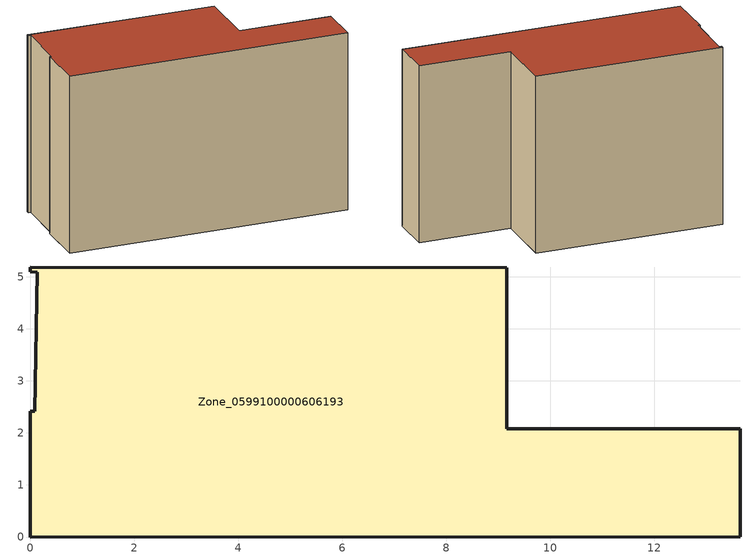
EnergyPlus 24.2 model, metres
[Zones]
Zone_0599100000606193
 floor ground (C_G): 13.65,2.08 13.65,0.01 0,0 0,2.42 0.09,2.42 0.14,5.09 0,5.09 0,5.19 9.16,5.18 9.16,2.08 z0
 wall outside (C_F): 13.65,0.01 13.65,2.08 9.16,2.08 9.16,5.18 0,5.19 0,5.09 0.14,5.09 0.09,2.42 0,2.42 0,0 13.65,0.01 z0:8.74
 roof outside (C_R): 0.14,5.09 0.09,2.42 0,2.42 0,0 13.65,0.01 13.65,2.08 9.16,2.08 9.16,5.18 0,5.19 0,5.09 z8.74
[BUILDING]
Pand.0599100000606193: North Axis=0; Terrain=City; Loads Convergence Tolerance Value=0.04; Temperature Convergence Tolerance Value=0.4; Solar Distribution=FullExterior; Maximum Number of Warmup Days=25; Minimum Number of Warmup Days=1
[Site:Location]
Rotterdam.The.Hague.AP_ZH_NLD Design_Conditions: Latitude=51.96; Longitude=4.45; Time Zone=1; Elevation=-4.5
[SITE:GROUNDTEMPERATURE:BUILDINGSURFACE]
18, 18, 18, 18, 18, 18, 18, 18, 18, 18, 18, 18
[MATERIAL] Thermal Absorptance=0.9; Solar Absorptance=0.7; Visible Absorptance=0.7
Name | Roughness | Thickness | Conductivity | Density | Specific Heat
G.TI.1975-1991 | MediumSmooth | 0.15 | 0.288461 | 540 | 1210
F.TI.1975-1991 | Rough | 0.3 | 0.230769 | 1920 | 840
R.TI.1975-1991 | MediumRough | 0.2 | 0.153846 | 1500 | 1000
[CONSTRUCTION]
C_G: G.TI.1975-1991
C_F: F.TI.1975-1991
C_R: R.TI.1975-1991
[ZONE]
Zone_0599100000606193: Type=1; Multiplier=1; Ceiling Height=Autocalculate; Volume=Autocalculate; Floor Area=autocalculate; Part of Total Floor Area=Yes
[ZONEINFILTRATION:DESIGNFLOWRATE]
Infil_Zone_0599100000606193: Zone or ZoneList or Space or SpaceList=Zone_0599100000606193; Schedule=AlwaysOn; Design Flow Rate Calculation Method=Flow/Area; Flow Rate per Floor Area=0.003; Constant Term Coefficient=1; Temperature Term Coefficient=0; Velocity Term Coefficient=0; Velocity Squared Term Coefficient=0
[HVACTEMPLATE:ZONE:IDEALLOADSAIRSYSTEM]
Zone_0599100000606193: Maximum Heating Supply Air Temperature=50; Minimum Cooling Supply Air Temperature=13; Maximum Heating Supply Air Humidity Ratio=0.0156; Minimum Cooling Supply Air Humidity Ratio=0.0077; Heating Limit=NoLimit; Cooling Limit=NoLimit; Dehumidification Control Type=ConstantSensibleHeatRatio; Cooling Sensible Heat Ratio=0.7; Dehumidification Setpoint=60; Humidification Control Type=None; Humidification Setpoint=30; Outdoor Air Method=None; Outdoor Air Flow Rate per Person=0.00944; Outdoor Air Flow Rate per Zone Floor Area=0; Outdoor Air Flow Rate per Zone=0; Demand Controlled Ventilation Type=None; Outdoor Air Economizer Type=NoEconomizer; Heat Recovery Type=None; Sensible Heat Recovery Effectiveness=0.7; Latent Heat Recovery Effectiveness=0.65
[ZONECONTROL:THERMOSTAT]
ThermostatControl_Zone_0599100000606193: Zone or ZoneList=Zone_0599100000606193; Control Type Schedule=DualSetpointControlType; Control 1=Thermostat_Zone_0599100000606193; Temperature Difference Between Cutout And Setpoint=0
[THERMOSTATSETPOINT:DUALSETPOINT]
Thermostat_Zone_0599100000606193: Heating Setpoint Temperature Schedule=HeatingSetpoint_Zone_0599100000606193; Cooling Setpoint Temperature Schedule=CoolingSetpoint_Zone_0599100000606193
[SCHEDULE:COMPACT]
HeatingSetpoint_Zone_0599100000606193: Through: 12/31, For: AllDays, Until: 24:00, 21
CoolingSetpoint_Zone_0599100000606193: Through: 12/31, For: AllDays, Until: 24:00, 24
DualSetpointControlType: Through: 12/31, For: AllDays, Until: 24:00, 4
AlwaysOn: Through: 12/31, For: AllDays, Until: 24:00, 1
